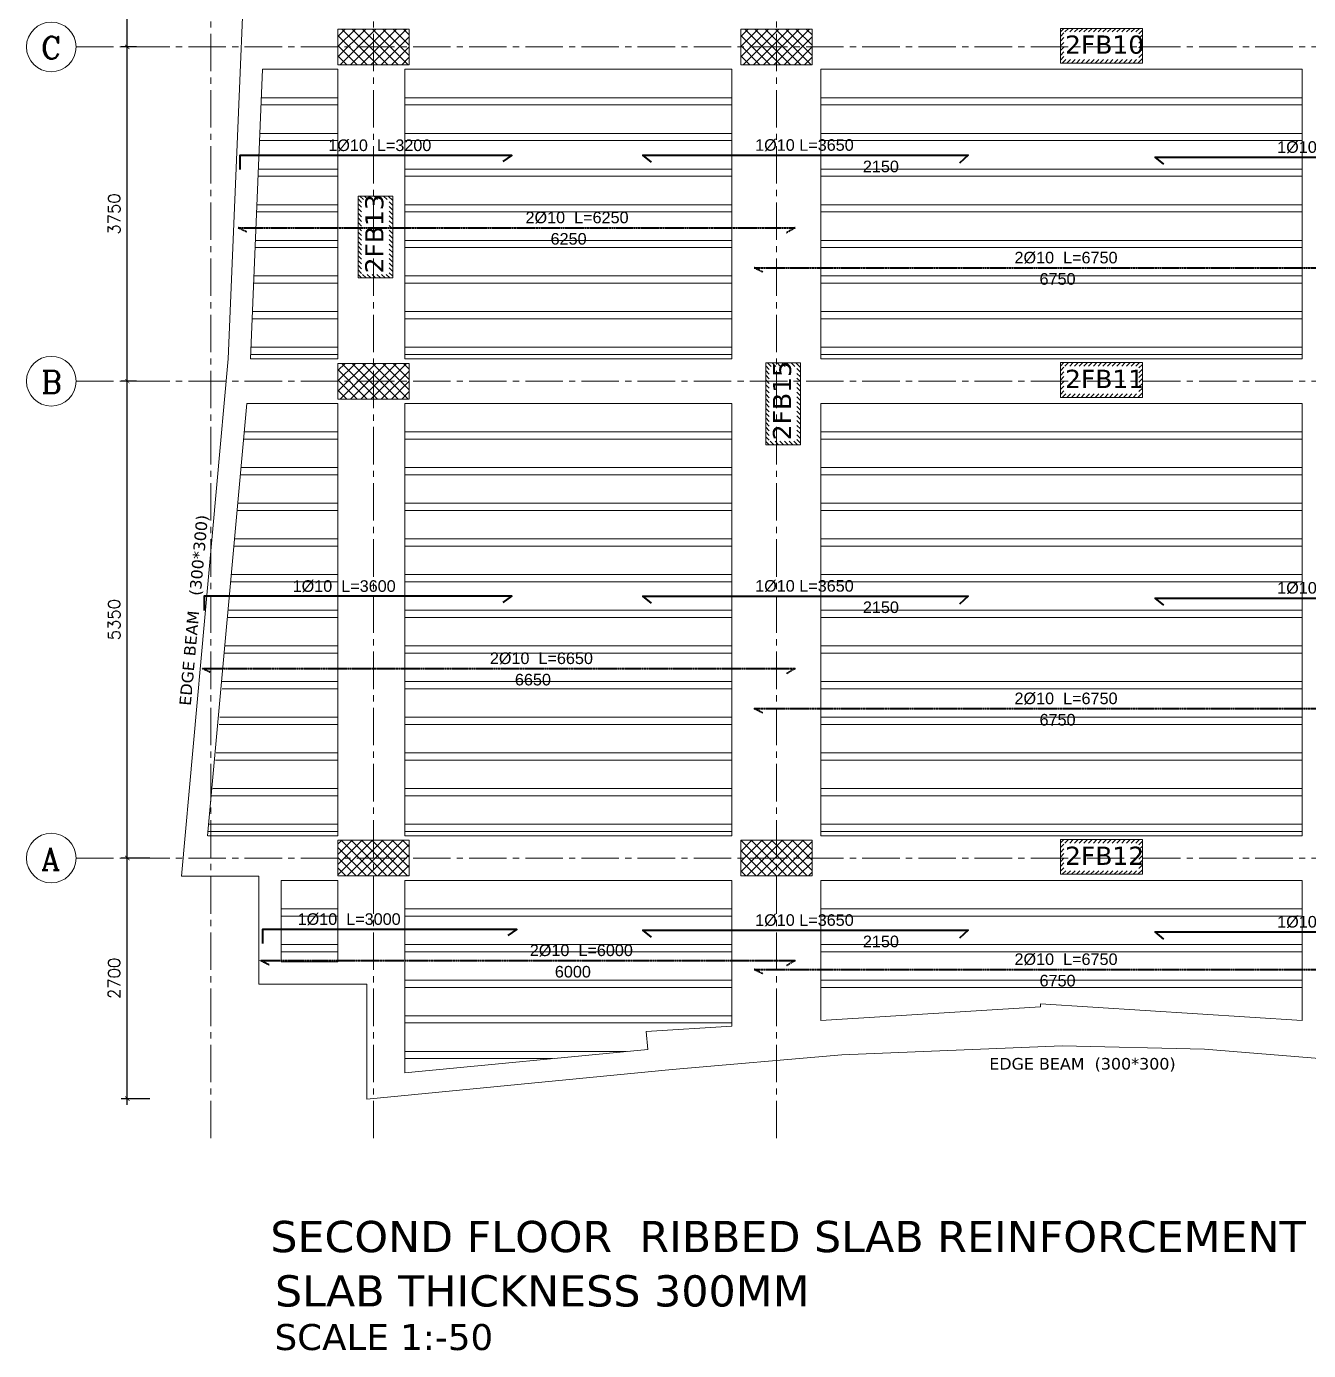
# Model space of a CAD drawing. Header units: inches. Extents: x -26151 to 62940, y -10194 to 246332.
# Drawn here: x 20302 to 21741, y 116364 to 117849 of the extents above; entities that cross this region are included whole.
import ezdxf

# ---------------------------------------------------------------- set-up
doc = ezdxf.new("R2010")
doc.units = ezdxf.units.IN
doc.header["$LTSCALE"] = 0.7
doc.header["$MEASUREMENT"] = 0
for name, pattern in [('ACAD_ISO10W100', [18, 12, -3, 0, -3]), ('CENTER2', [1.125, 0.75, -0.125, 0.125, -0.125]), ('DASHED2', [0.375, 0.25, -0.125])]:
    doc.linetypes.add(name, pattern=pattern)
doc.layers.get('0').update_dxf_attribs({"lineweight": 13})
doc.layers.get('Defpoints').update_dxf_attribs({"lineweight": 5})
for name, color, linetype, lineweight in [('axis', 254, 'ACAD_ISO10W100', 9), ('BEAM', 5, 'Continuous', 0), ('COLUMN', 4, 'Continuous', 20), ('dim', 1, 'Continuous', 25), ('hach', 9, 'Continuous', 9), ('hach 1', 254, 'Continuous', 9), ('hatch', 9, 'Continuous', 9), ('TEXT', 3, 'Continuous', 25), ('top renforcment', 7, 'Continuous', 40)]:
    doc.layers.add(name, color=color, linetype=linetype, lineweight=lineweight)
doc.styles.add('100', font='romans.shx', dxfattribs={"height": 13.5})
doc.styles.add('GENERATED_STYLE_4', font='verdanai.ttf')
doc.styles.add('romanc', font='verdana.ttf', dxfattribs={"height": 250})
doc.styles.get("Standard").update_dxf_attribs({"font": 'arial.ttf', "height": 13})
doc.dimstyles.new('abr100', dxfattribs={"dimtxt": 15, "dimasz": 5, "dimexe": 7, "dimexo": 7, "dimgap": 8, "dimtad": 1, "dimdec": 0, "dimlfac": 10, "dimzin": 4, "dimdsep": 46, "dimtxsty": '100', "dimblk": 'ARCHTICK', "dimcen": 0.09, "dimdle": 7, "dimclrd": 1, "dimclre": 8, "dimclrt": 2, "dimadec": 0, "dimazin": 1, "dimtfac": 1, "dimtdec": 0, "dimtix": 1, "dimtofl": 0, "dimtmove": 0, "dimatfit": 3, "dimldrblk": 'ARCHTICK', "dimfxl": 0, "dimtolj": 1, "dimtzin": 0, "dimlwd": -1, "dimlwe": -1, "dimarcsym": 0})
doc.dimstyles.get("Standard").update_dxf_attribs({"dimtxt": 13, "dimasz": 5, "dimexe": 0.18, "dimexo": 0.0625, "dimgap": 6, "dimtad": 1, "dimdec": 0, "dimlfac": 10, "dimzin": 0, "dimdsep": 46, "dimtxsty": 'Standard', "dimblk": 'ARCHTICK', "dimcen": 0.09, "dimse1": 1, "dimse2": 1, "dimclrd": 1, "dimclre": 7, "dimclrt": 3, "dimadec": 0, "dimazin": 0, "dimtfac": 1, "dimtdec": 0, "dimtix": 1, "dimtofl": 0, "dimtmove": 0, "dimatfit": 3, "dimldrblk": 'ARCHTICK', "dimfxl": 0, "dimtolj": 1, "dimtzin": 0, "dimarcsym": 0})

# ---------------------------------------------------------------- blocks, each defined once
blk = doc.blocks.new('_ArchTick')
at = {"color": 0, "linetype": 'ByBlock', "lineweight": 0, "const_width": 0.15}
blk.add_lwpolyline([(-0.5, -0.5), (0.5, 0.5)], dxfattribs=at)
blk = doc.blocks.new('*D421')
at = {"layer": 'Defpoints', "color": 0, "transparency": 16777216}
for p in [(20415.6, 116916.1), (20448, 116916.1), (20448, 116646.1)]:
    blk.add_point(p, dxfattribs=at)
at = {"layer": 'dim', "color": 8, "transparency": 16777216}
for p, q in [((20441, 116916.1), (20408.6, 116916.1)), ((20441, 116646.1), (20408.6, 116646.1))]:
    blk.add_line(p, q, dxfattribs=at)
at = {"layer": 'dim', "color": 1, "transparency": 16777216}
blk.add_line((20415.6, 116639.1), (20415.6, 116923.1), dxfattribs=at)
at = {"layer": 'dim', "color": 1, "transparency": 16777216, "xscale": 5, "yscale": 5, "zscale": 5}
for p, rotation in [((20415.6, 116916.1), 90), ((20415.6, 116646.1), 270)]:
    blk.add_blockref('_ArchTick', p, dxfattribs=dict(at, rotation=rotation))
at = {"layer": 'dim', "color": 2, "transparency": 16777216, "insert": (20400.9, 116781.1), "char_height": 13.5, "attachment_point": 5, "rotation": 90, "style": '100'}
blk.add_mtext('\\A1;2700', dxfattribs=at)
blk = doc.blocks.new('*D422')
at = {"layer": 'Defpoints', "color": 0, "transparency": 16777216}
for p in [(20415.6, 117451.1), (20432.9, 117451.1), (20448, 116916.1)]:
    blk.add_point(p, dxfattribs=at)
at = {"layer": 'dim', "color": 8, "transparency": 16777216}
for p, q in [((20425.9, 117451.1), (20408.6, 117451.1)), ((20441, 116916.1), (20408.6, 116916.1))]:
    blk.add_line(p, q, dxfattribs=at)
at = {"layer": 'dim', "color": 1, "transparency": 16777216}
blk.add_line((20415.6, 116909.1), (20415.6, 117458.1), dxfattribs=at)
at = {"layer": 'dim', "color": 1, "transparency": 16777216, "xscale": 5, "yscale": 5, "zscale": 5}
for p, rotation in [((20415.6, 117451.1), 90), ((20415.6, 116916.1), 270)]:
    blk.add_blockref('_ArchTick', p, dxfattribs=dict(at, rotation=rotation))
at = {"layer": 'dim', "color": 2, "transparency": 16777216, "insert": (20400.9, 117183.6), "char_height": 13.5, "attachment_point": 5, "rotation": 90, "style": '100'}
blk.add_mtext('\\A1;5350', dxfattribs=at)
blk = doc.blocks.new('*D423')
at = {"layer": 'Defpoints', "color": 0, "transparency": 16777216}
for p in [(20415.6, 117826.1), (20432.9, 117826.1), (20432.9, 117451.1)]:
    blk.add_point(p, dxfattribs=at)
at = {"layer": 'dim', "color": 1, "transparency": 16777216}
blk.add_line((20415.6, 117444.1), (20415.6, 117833.1), dxfattribs=at)
at = {"layer": 'dim', "color": 8, "transparency": 16777216}
for p, q in [((20425.9, 117826.1), (20408.6, 117826.1)), ((20425.9, 117451.1), (20408.6, 117451.1))]:
    blk.add_line(p, q, dxfattribs=at)
at = {"layer": 'dim', "color": 1, "transparency": 16777216, "xscale": 5, "yscale": 5, "zscale": 5}
for p, rotation in [((20415.6, 117826.1), 90), ((20415.6, 117451.1), 270)]:
    blk.add_blockref('_ArchTick', p, dxfattribs=dict(at, rotation=rotation))
at = {"layer": 'dim', "color": 2, "transparency": 16777216, "insert": (20400.9, 117638.6), "char_height": 13.5, "attachment_point": 5, "rotation": 90, "style": '100'}
blk.add_mtext('\\A1;3750', dxfattribs=at)
blk = doc.blocks.new('*D424')
at = {"layer": 'Defpoints', "color": 0, "transparency": 16777216}
for p in [(20415.6, 118201.1), (20452.8, 118201.1), (20432.9, 117826.1)]:
    blk.add_point(p, dxfattribs=at)
at = {"layer": 'dim', "color": 1, "transparency": 16777216}
blk.add_line((20415.6, 117819.1), (20415.6, 118208.1), dxfattribs=at)
at = {"layer": 'dim', "color": 8, "transparency": 16777216}
for p, q in [((20445.8, 118201.1), (20408.6, 118201.1)), ((20425.9, 117826.1), (20408.6, 117826.1))]:
    blk.add_line(p, q, dxfattribs=at)
at = {"layer": 'dim', "color": 1, "transparency": 16777216, "xscale": 5, "yscale": 5, "zscale": 5}
for p, rotation in [((20415.6, 118201.1), 90), ((20415.6, 117826.1), 270)]:
    blk.add_blockref('_ArchTick', p, dxfattribs=dict(at, rotation=rotation))
at = {"layer": 'dim', "color": 2, "transparency": 16777216, "insert": (20400.9, 118013.6), "char_height": 13.5, "attachment_point": 5, "rotation": 90, "style": '100'}
blk.add_mtext('\\A1;3750', dxfattribs=at)
blk = doc.blocks.new('*D500')
at = {"layer": 'Defpoints', "color": 0, "transparency": 16777216}
for p in [(20539.9, 117598.1, -19467.6), (21164.9, 117598.1, -59863), (21164.9, 117598.1)]:
    blk.add_point(p, dxfattribs=at)
at = {"layer": 'TEXT', "color": 3, "transparency": 16777216, "insert": (20910.7, 117610.7), "char_height": 13, "attachment_point": 5}
blk.add_mtext('\\A1;6250', dxfattribs=at)
blk = doc.blocks.new('*D501')
at = {"layer": 'Defpoints', "color": 0, "transparency": 16777216}
for p in [(20539.9, 117623.2), (21164.9, 117623.2, -19467.6), (21164.9, 117621.5)]:
    blk.add_point(p, dxfattribs=at)
at = {"layer": 'TEXT', "color": 3, "transparency": 16777216, "insert": (20920.2, 117634.5), "char_height": 13, "attachment_point": 5}
blk.add_mtext('\\A1;2%%C10  L=6250', dxfattribs=at)
blk = doc.blocks.new('*D502')
at = {"layer": 'Defpoints', "color": 0, "transparency": 16777216}
for p in [(21118.9, 117553.1, -19467.6), (21793.9, 117553.1, -59863), (21793.9, 117553.1)]:
    blk.add_point(p, dxfattribs=at)
at = {"layer": 'TEXT', "color": 3, "transparency": 16777216, "insert": (21459.3, 117565.7), "char_height": 13, "attachment_point": 5}
blk.add_mtext('\\A1;6750', dxfattribs=at)
blk = doc.blocks.new('*D503')
at = {"layer": 'Defpoints', "color": 0, "transparency": 16777216}
for p in [(21118.9, 117578.2), (21793.9, 117578.2, -19467.6), (21793.9, 117576.5)]:
    blk.add_point(p, dxfattribs=at)
at = {"layer": 'TEXT', "color": 3, "transparency": 16777216, "insert": (21468.8, 117589.5), "char_height": 13, "attachment_point": 5}
blk.add_mtext('\\A1;2%%C10  L=6750', dxfattribs=at)
blk = doc.blocks.new('*D506')
at = {"layer": 'Defpoints', "color": 0, "transparency": 16777216}
for p in [(21143.9, 117679.3, -26473), (21358.9, 117679.3, -40395.4), (21358.9, 117679.3)]:
    blk.add_point(p, dxfattribs=at)
at = {"layer": 'TEXT', "color": 3, "transparency": 16777216, "insert": (21261.1, 117691.9), "char_height": 13, "attachment_point": 5}
blk.add_mtext('\\A1;2150', dxfattribs=at)
blk = doc.blocks.new('*D507')
at = {"layer": 'Defpoints', "color": 0, "transparency": 16777216}
for p in [(20993.9, 117704.5), (21358.9, 117704.5), (21358.9, 117702.8)]:
    blk.add_point(p, dxfattribs=at)
at = {"layer": 'TEXT', "color": 3, "transparency": 16777216, "insert": (21175.3, 117715.8), "char_height": 13, "attachment_point": 5}
blk.add_mtext('\\A1;1%%C10 L=3650', dxfattribs=at)
blk = doc.blocks.new('*D509')
at = {"layer": 'Defpoints', "color": 0, "transparency": 16777216}
for p in [(21568.9, 117702.2), (21933.9, 117702.2), (21933.9, 117700.5)]:
    blk.add_point(p, dxfattribs=at)
at = {"layer": 'TEXT', "color": 3, "transparency": 16777216, "insert": (21761, 117713.5), "char_height": 13, "attachment_point": 5}
blk.add_mtext('\\A1;1%%C10 L=3650', dxfattribs=at)
blk = doc.blocks.new('*D510')
at = {"layer": 'Defpoints', "color": 0, "transparency": 16777216}
for p in [(20526.9, 117704.2), (20526.9, 117702.5), (20846.9, 117704.2, 13009.9)]:
    blk.add_point(p, dxfattribs=at)
at = {"layer": 'TEXT', "color": 3, "transparency": 16777216, "insert": (20698.9, 117715.5), "char_height": 13, "attachment_point": 5}
blk.add_mtext('\\A1;1%%C10  L=3200', dxfattribs=at)
blk = doc.blocks.new('*D512')
at = {"layer": 'Defpoints', "color": 0, "transparency": 16777216}
for p in [(20499.9, 117103.5, -19467.6), (21164.9, 117103.5, -59863), (21164.9, 117103.5)]:
    blk.add_point(p, dxfattribs=at)
at = {"layer": 'TEXT', "color": 3, "transparency": 16777216, "insert": (20870.7, 117116.2), "char_height": 13, "attachment_point": 5}
blk.add_mtext('\\A1;6650', dxfattribs=at)
blk = doc.blocks.new('*D513')
at = {"layer": 'Defpoints', "color": 0, "transparency": 16777216}
for p in [(20499.9, 117128.7), (21164.9, 117128.7, -19467.6), (21164.9, 117127)]:
    blk.add_point(p, dxfattribs=at)
at = {"layer": 'TEXT', "color": 3, "transparency": 16777216, "insert": (20880.2, 117140), "char_height": 13, "attachment_point": 5}
blk.add_mtext('\\A1;2%%C10  L=6650', dxfattribs=at)
blk = doc.blocks.new('*D514')
at = {"layer": 'Defpoints', "color": 0, "transparency": 16777216}
for p in [(21118.9, 117058.5, -19467.6), (21793.9, 117058.5, -59863), (21793.9, 117058.5)]:
    blk.add_point(p, dxfattribs=at)
at = {"layer": 'TEXT', "color": 3, "transparency": 16777216, "insert": (21459.3, 117071.2), "char_height": 13, "attachment_point": 5}
blk.add_mtext('\\A1;6750', dxfattribs=at)
blk = doc.blocks.new('*D515')
at = {"layer": 'Defpoints', "color": 0, "transparency": 16777216}
for p in [(21118.9, 117083.7), (21793.9, 117083.7, -19467.6), (21793.9, 117082)]:
    blk.add_point(p, dxfattribs=at)
at = {"layer": 'TEXT', "color": 3, "transparency": 16777216, "insert": (21468.8, 117095), "char_height": 13, "attachment_point": 5}
blk.add_mtext('\\A1;2%%C10  L=6750', dxfattribs=at)
blk = doc.blocks.new('*D518')
at = {"layer": 'Defpoints', "color": 0, "transparency": 16777216}
for p in [(21143.9, 117184.8, -26473), (21358.9, 117184.8, -40395.4), (21358.9, 117184.8)]:
    blk.add_point(p, dxfattribs=at)
at = {"layer": 'TEXT', "color": 3, "transparency": 16777216, "insert": (21261.1, 117197.4), "char_height": 13, "attachment_point": 5}
blk.add_mtext('\\A1;2150', dxfattribs=at)
blk = doc.blocks.new('*D519')
at = {"layer": 'Defpoints', "color": 0, "transparency": 16777216}
for p in [(20993.9, 117209.9), (21358.9, 117209.9), (21358.9, 117208.2)]:
    blk.add_point(p, dxfattribs=at)
at = {"layer": 'TEXT', "color": 3, "transparency": 16777216, "insert": (21175.3, 117221.2), "char_height": 13, "attachment_point": 5}
blk.add_mtext('\\A1;1%%C10 L=3650', dxfattribs=at)
blk = doc.blocks.new('*D521')
at = {"layer": 'Defpoints', "color": 0, "transparency": 16777216}
for p in [(21568.9, 117207.7), (21933.9, 117207.7), (21933.9, 117206)]:
    blk.add_point(p, dxfattribs=at)
at = {"layer": 'TEXT', "color": 3, "transparency": 16777216, "insert": (21761, 117219), "char_height": 13, "attachment_point": 5}
blk.add_mtext('\\A1;1%%C10 L=3650', dxfattribs=at)
blk = doc.blocks.new('*D522')
at = {"layer": 'Defpoints', "color": 0, "transparency": 16777216}
for p in [(20486.9, 117209.7), (20846.9, 117209.7, 13009.9), (20486.9, 117208)]:
    blk.add_point(p, dxfattribs=at)
at = {"layer": 'TEXT', "color": 3, "transparency": 16777216, "insert": (20658.9, 117221), "char_height": 13, "attachment_point": 5}
blk.add_mtext('\\A1;1%%C10  L=3600', dxfattribs=at)
blk = doc.blocks.new('*D524')
at = {"layer": 'Defpoints', "color": 0, "transparency": 16777216}
for p in [(21118.9, 116765.9, -19467.6), (21793.9, 116765.9, -59863), (21793.9, 116765.9)]:
    blk.add_point(p, dxfattribs=at)
at = {"layer": 'TEXT', "color": 3, "transparency": 16777216, "insert": (21459.3, 116778.5), "char_height": 13, "attachment_point": 5}
blk.add_mtext('\\A1;6750', dxfattribs=at)
blk = doc.blocks.new('*D525')
at = {"layer": 'Defpoints', "color": 0, "transparency": 16777216}
for p in [(21118.9, 116791.1), (21793.9, 116791.1, -19467.6), (21793.9, 116789.4)]:
    blk.add_point(p, dxfattribs=at)
at = {"layer": 'TEXT', "color": 3, "transparency": 16777216, "insert": (21468.8, 116802.4), "char_height": 13, "attachment_point": 5}
blk.add_mtext('\\A1;2%%C10  L=6750', dxfattribs=at)
blk = doc.blocks.new('*D431')
at = {"layer": 'Defpoints', "color": 0, "transparency": 16777216}
for p in [(21143.9, 116809.9, -26473), (21358.9, 116809.9, -40395.4), (21358.9, 116809.9)]:
    blk.add_point(p, dxfattribs=at)
at = {"layer": 'TEXT', "color": 3, "transparency": 16777216, "insert": (21261.1, 116822.5), "char_height": 13, "attachment_point": 5}
blk.add_mtext('\\A1;2150', dxfattribs=at)
blk = doc.blocks.new('*D432')
at = {"layer": 'Defpoints', "color": 0, "transparency": 16777216}
for p in [(20993.9, 116835), (21358.9, 116835), (21358.9, 116833.3)]:
    blk.add_point(p, dxfattribs=at)
at = {"layer": 'TEXT', "color": 3, "transparency": 16777216, "insert": (21175.3, 116846.3), "char_height": 13, "attachment_point": 5}
blk.add_mtext('\\A1;1%%C10 L=3650', dxfattribs=at)
blk = doc.blocks.new('*D434')
at = {"layer": 'Defpoints', "color": 0, "transparency": 16777216}
for p in [(21568.9, 116833.1), (21933.9, 116833.1), (21933.9, 116831.4)]:
    blk.add_point(p, dxfattribs=at)
at = {"layer": 'TEXT', "color": 3, "transparency": 16777216, "insert": (21761, 116844.4), "char_height": 13, "attachment_point": 5}
blk.add_mtext('\\A1;1%%C10 L=3650', dxfattribs=at)
blk = doc.blocks.new('*D438')
at = {"layer": 'Defpoints', "color": 0, "transparency": 16777216}
for p in [(20552.5, 116836.1), (20552.5, 116834.4), (20852.5, 116836.1, 13009.9)]:
    blk.add_point(p, dxfattribs=at)
at = {"layer": 'TEXT', "color": 3, "transparency": 16777216, "insert": (20664.5, 116847.4), "char_height": 13, "attachment_point": 5}
blk.add_mtext('\\A1;1%%C10  L=3000', dxfattribs=at)
blk = doc.blocks.new('*D439')
at = {"layer": 'Defpoints', "color": 0, "transparency": 16777216}
for p in [(20564.9, 116775.9, -19467.6), (21164.9, 116775.9, -59863), (21164.9, 116775.9)]:
    blk.add_point(p, dxfattribs=at)
at = {"layer": 'TEXT', "color": 3, "transparency": 16777216, "insert": (20915.5, 116788.5), "char_height": 13, "attachment_point": 5}
blk.add_mtext('\\A1;6000', dxfattribs=at)
blk = doc.blocks.new('*D440')
at = {"layer": 'Defpoints', "color": 0, "transparency": 16777216}
for p in [(20564.9, 116801.1), (21164.9, 116801.1, -19467.6), (21164.9, 116799.4)]:
    blk.add_point(p, dxfattribs=at)
at = {"layer": 'TEXT', "color": 3, "transparency": 16777216, "insert": (20925, 116812.4), "char_height": 13, "attachment_point": 5}
blk.add_mtext('\\A1;2%%C10  L=6000', dxfattribs=at)

msp = doc.modelspace()

# ---------------------------------------------------------------- hatches: boundary and pattern name
at = {"layer": 'hach 1', "linetype": 'ByBlock'}
h = msp.add_hatch(dxfattribs=at)
h.set_pattern_fill('ANSI31', color=256, scale=30, style=0)
h.set_pattern_definition([(45, (33919.9125, -1831.26), (-2.65165043, 2.65165043), [])])
h.paths.add_polyline_path([(21554.46, 117846.91), (21462.52, 117846.91), (21462.52, 117807.91), (21554.46, 117807.91)])
h.paths.add_polyline_path([(21550.46, 117842.91), (21550.46, 117811.91), (21466.52, 117811.91), (21466.52, 117842.91)], flags=16)
h = msp.add_hatch(dxfattribs=at)
h.set_pattern_fill('ANSI31', color=256, scale=30, angle=90, style=0)
h.set_pattern_definition([(135, (140352.6157, 130024.238), (-2.65165043, -2.65165043), [])])
h.paths.add_polyline_path([(20674.45, 117658.79), (20674.45, 117566.84), (20713.45, 117566.84), (20713.45, 117658.79)])
h.paths.add_polyline_path([(20678.45, 117654.79), (20709.45, 117654.79), (20709.45, 117570.84), (20678.45, 117570.84)], flags=16)
h = msp.add_hatch(dxfattribs=at)
h.set_pattern_fill('ANSI31', color=256, scale=30, angle=90, style=0)
h.set_pattern_definition([(135, (140810.06, 129837.0605), (-2.65165043, -2.65165043), [])])
h.paths.add_polyline_path([(21131.89, 117471.61), (21131.89, 117379.66), (21170.89, 117379.66), (21170.89, 117471.61)])
h.paths.add_polyline_path([(21135.89, 117467.61), (21166.89, 117467.61), (21166.89, 117383.66), (21135.89, 117383.66)], flags=16)
h = msp.add_hatch(dxfattribs=at)
h.set_pattern_fill('ANSI31', color=256, scale=30, style=0)
h.set_pattern_definition([(45, (33919.9125, -2206.26), (-2.65165043, 2.65165043), [])])
h.paths.add_polyline_path([(21554.46, 117471.91), (21462.52, 117471.91), (21462.52, 117432.91), (21554.46, 117432.91)])
h.paths.add_polyline_path([(21550.46, 117467.91), (21550.46, 117436.91), (21466.52, 117436.91), (21466.52, 117467.91)], flags=16)
h = msp.add_hatch(dxfattribs=at)
h.set_pattern_fill('ANSI31', color=256, scale=30, style=0)
h.set_pattern_definition([(45, (33919.9125, -2741.26), (-2.65165043, 2.65165043), [])])
h.paths.add_polyline_path([(21554.46, 116936.91), (21462.52, 116936.91), (21462.52, 116897.91), (21554.46, 116897.91)])
h.paths.add_polyline_path([(21550.46, 116932.91), (21550.46, 116901.91), (21466.52, 116901.91), (21466.52, 116932.91)], flags=16)
at = {"layer": 'hatch', "ltscale": 0.5}
h = msp.add_hatch(dxfattribs=at)
h.set_pattern_fill('NET', color=256, scale=65, angle=45, style=0)
h.set_pattern_definition([(45, (-441868.3075, -142587.6286), (-5.7452426, 5.7452426), []), (135, (-441868.3075, -142587.6286), (-5.7452426, -5.7452426), [])])
h.paths.add_polyline_path([(20651.88, 117846.08), (20731.88, 117846.08), (20731.88, 117806.08), (20651.88, 117806.08)])
h = msp.add_hatch(dxfattribs=at)
h.set_pattern_fill('NET', color=256, scale=65, angle=45, style=0)
h.set_pattern_definition([(45, (-441416.3075, -142587.6286), (-5.7452426, 5.7452426), []), (135, (-441416.3075, -142587.6286), (-5.7452426, -5.7452426), [])])
h.paths.add_polyline_path([(21103.88, 117846.08), (21183.88, 117846.08), (21183.88, 117806.08), (21103.88, 117806.08)])
h = msp.add_hatch(dxfattribs=at)
h.set_pattern_fill('NET', color=256, scale=65, angle=45, style=0)
h.set_pattern_definition([(45, (-441868.3075, -142962.6286), (-5.7452426, 5.7452426), []), (135, (-441868.3075, -142962.6286), (-5.7452426, -5.7452426), [])])
h.paths.add_polyline_path([(20651.88, 117471.08), (20731.88, 117471.08), (20731.88, 117431.08), (20651.88, 117431.08)])
h = msp.add_hatch(dxfattribs=at)
h.set_pattern_fill('NET', color=256, scale=65, angle=45, style=0)
h.set_pattern_definition([(45, (-441428.3075, -142697.6286), (-5.7452426, 5.7452426), []), (135, (-441428.3075, -142697.6286), (-5.7452426, -5.7452426), [])])
h.paths.add_polyline_path([(20651.88, 116936.08), (20731.88, 116936.08), (20731.88, 116896.08), (20651.88, 116896.08)])
h = msp.add_hatch(dxfattribs=at)
h.set_pattern_fill('NET', color=256, scale=65, angle=45, style=0)
h.set_pattern_definition([(45, (-441416.3075, -142697.6286), (-5.7452426, 5.7452426), []), (135, (-441416.3075, -142697.6286), (-5.7452426, -5.7452426), [])])
h.paths.add_polyline_path([(21103.88, 116936.08), (21183.88, 116936.08), (21183.88, 116896.08), (21103.88, 116896.08)])

# ---------------------------------------------------------------- linework, layer by layer
at = {"lineweight": 20}
for centre in [(20330.33, 117826.08), (20330.33, 117451.08), (20330.33, 116916.08)]:
    msp.add_ellipse(centre, major_axis=(-0.02, 27.86), ratio=1, start_param=4.7118466, end_param=10.9950319, dxfattribs=at)
at = {"layer": 'axis', "linetype": 'CENTER2', "ltscale": 80}
for p, q in [((20509.38, 116601.69), (20509.38, 119991.98)), ((20691.88, 116601.69), (20691.88, 119991.98)), ((21143.88, 116601.69), (21143.88, 119991.98)), ((20358.19, 117826.08), (22518.23, 117826.08)), ((20358.19, 117451.08), (22518.23, 117451.08)), ((20358.19, 116916.08), (22518.23, 116916.08))]:
    msp.add_line(p, q, dxfattribs=at)
at = {"layer": 'BEAM', "linetype": 'Continuous'}
for p, q in [((20567.45, 117801.08), (20651.88, 117801.08)), ((20651.88, 117801.08), (20651.88, 117476.08)), ((20726.88, 117801.08), (21093.88, 117801.08)), ((20726.88, 117801.08), (20726.88, 117476.08)), ((21093.88, 117476.08), (21093.88, 117801.08)), ((21193.88, 117801.08), (21733.88, 117801.08)), ((21193.88, 117476.08), (21193.88, 117801.08)), ((21733.88, 117801.08), (21733.88, 117476.08)), ((20553.95, 117476.08), (20651.88, 117476.08)), ((20726.88, 117476.08), (21093.88, 117476.08)), ((21193.88, 117476.08), (21733.88, 117476.08)), ((20549.51, 117426.08), (20651.88, 117426.08)), ((20651.88, 117426.08), (20651.88, 116941.08)), ((20726.88, 117426.08), (21093.88, 117426.08)), ((20726.88, 117426.08), (20726.88, 116941.08)), ((21093.88, 116941.08), (21093.88, 117426.08)), ((21193.88, 117426.08), (21733.88, 117426.08)), ((21193.88, 116941.08), (21193.88, 117426.08)), ((21733.88, 117426.08), (21733.88, 116941.08)), ((20506.1, 116941.08), (20651.88, 116941.08)), ((20726.88, 116941.08), (21093.88, 116941.08)), ((21193.88, 116941.08), (21733.88, 116941.08)), ((20588.31, 116891.08), (20651.88, 116891.08)), ((20651.88, 116799.7), (20651.88, 116891.08)), ((20726.88, 116891.08), (21093.88, 116891.08)), ((20726.88, 116675), (20726.88, 116891.08)), ((21093.88, 116727.46), (21093.88, 116891.08)), ((21193.88, 116891.08), (21733.88, 116891.08)), ((21193.88, 116733.8), (21193.88, 116891.08)), ((21733.88, 116891.08), (21733.88, 116733.99))]:
    msp.add_line(p, q, dxfattribs=at)
for points in [[(22377.84, 118040.37), (22393.24, 117666.09), (22410.28, 117330.93), (22453.56, 116895.76), (22366.71, 116895.76), (22366.71, 116774.7), (22245.65, 116774.7), (22245.65, 116645.76), (21905.01, 116678.77), (21624.28, 116701.66), (21464.54, 116705.29), (21217.44, 116695.27), (21026.86, 116678.98), (20684.38, 116645.76), (20684.38, 116774.7), (20563.31, 116774.7), (20563.31, 116895.76), (20476.47, 116895.85), (20528.92, 117476.08), (20558.21, 118181.08)], [(20553.95, 117476.08), (20567.45, 117801.08)], [(20505.66, 116941.08), (20549.51, 117426.08)], [(20651.88, 116799.7), (20588.31, 116799.7), (20588.31, 116891.08)], [(21733.88, 116733.99), (21440.01, 116752.54), (21440.01, 116749.38), (21193.88, 116733.8)], [(21093.88, 116727.46), (20997.63, 116721.37), (20999.57, 116701.45), (20726.88, 116675)]]:
    msp.add_lwpolyline(points, dxfattribs=at)
at = {"layer": 'COLUMN'}
for points in [[(20651.88, 117846.08), (20731.88, 117846.08), (20731.88, 117806.08), (20651.88, 117806.08)], [(21103.88, 117846.08), (21183.88, 117846.08), (21183.88, 117806.08), (21103.88, 117806.08)], [(20651.88, 117471.08), (20731.88, 117471.08), (20731.88, 117431.08), (20651.88, 117431.08)], [(20651.88, 116936.08), (20731.88, 116936.08), (20731.88, 116896.08), (20651.88, 116896.08)], [(20651.88, 116936.08), (20731.88, 116936.08), (20731.88, 116896.08), (20651.88, 116896.08)], [(21103.88, 116936.08), (21183.88, 116936.08), (21183.88, 116896.08), (21103.88, 116896.08)]]:
    msp.add_lwpolyline(points, close=True, dxfattribs=at)
at = {"layer": 'hach', "linetype": 'ByBlock'}
for p, q in [((20651.88, 117761.08), (20565.78, 117761.08)), ((20651.88, 117769.08), (20566.12, 117769.08)), ((21093.88, 117769.08), (20726.88, 117769.08)), ((21093.88, 117761.08), (20726.88, 117761.08)), ((21733.88, 117769.08), (21193.88, 117769.08)), ((21733.88, 117761.08), (21193.88, 117761.08)), ((20651.88, 117729.08), (20564.46, 117729.08)), ((21093.88, 117729.08), (20726.88, 117729.08)), ((21733.88, 117729.08), (21193.88, 117729.08)), ((20651.88, 117721.08), (20564.12, 117721.08)), ((21093.88, 117721.08), (20726.88, 117721.08)), ((21733.88, 117721.08), (21193.88, 117721.08)), ((20651.88, 117689.08), (20562.79, 117689.08)), ((21093.88, 117689.08), (20726.88, 117689.08)), ((21733.88, 117689.08), (21193.88, 117689.08)), ((20651.88, 117681.08), (20562.46, 117681.08)), ((21093.88, 117681.08), (20726.88, 117681.08)), ((21733.88, 117681.08), (21193.88, 117681.08)), ((20651.88, 117641.08), (20560.8, 117641.08)), ((20651.88, 117649.08), (20561.13, 117649.08)), ((21093.88, 117649.08), (20726.88, 117649.08)), ((21093.88, 117641.08), (20726.88, 117641.08)), ((21733.88, 117649.08), (21193.88, 117649.08)), ((21733.88, 117641.08), (21193.88, 117641.08)), ((20651.88, 117601.08), (20559.14, 117601.08)), ((20651.88, 117609.08), (20559.47, 117609.08)), ((21093.88, 117609.08), (20726.88, 117609.08)), ((21093.88, 117601.08), (20726.88, 117601.08)), ((21733.88, 117609.08), (21193.88, 117609.08)), ((21733.88, 117601.08), (21193.88, 117601.08)), ((20651.88, 117569.08), (20557.81, 117569.08)), ((21093.88, 117569.08), (20726.88, 117569.08)), ((21733.88, 117569.08), (21193.88, 117569.08)), ((20651.88, 117561.08), (20557.48, 117561.08)), ((21093.88, 117561.08), (20726.88, 117561.08)), ((21733.88, 117561.08), (21193.88, 117561.08)), ((20651.88, 117521.08), (20555.82, 117521.08)), ((20651.88, 117529.08), (20556.15, 117529.08)), ((21093.88, 117529.08), (20726.88, 117529.08)), ((21093.88, 117521.08), (20726.88, 117521.08)), ((21733.88, 117529.08), (21193.88, 117529.08)), ((21733.88, 117521.08), (21193.88, 117521.08)), ((20651.88, 117481.08), (20554.15, 117481.08)), ((20651.88, 117489.08), (20554.49, 117489.08)), ((21093.88, 117489.08), (20726.88, 117489.08)), ((21093.88, 117481.08), (20726.88, 117481.08)), ((21733.88, 117489.08), (21193.88, 117489.08)), ((21733.88, 117481.08), (21193.88, 117481.08)), ((20651.88, 117394.08), (20546.61, 117394.08)), ((21093.88, 117394.08), (20726.88, 117394.08)), ((21733.88, 117394.08), (21193.88, 117394.08)), ((20651.88, 117386.08), (20545.89, 117386.08)), ((21093.88, 117386.08), (20726.88, 117386.08)), ((21733.88, 117386.08), (21193.88, 117386.08)), ((20651.88, 117346.08), (20542.27, 117346.08)), ((20651.88, 117354.08), (20543, 117354.08)), ((21093.88, 117354.08), (20726.88, 117354.08)), ((21093.88, 117346.08), (20726.88, 117346.08)), ((21733.88, 117354.08), (21193.88, 117354.08)), ((21733.88, 117346.08), (21193.88, 117346.08)), ((20651.88, 117314.08), (20539.38, 117314.08)), ((21093.88, 117314.08), (20726.88, 117314.08)), ((21733.88, 117314.08), (21193.88, 117314.08)), ((20651.88, 117306.08), (20538.66, 117306.08)), ((21093.88, 117306.08), (20726.88, 117306.08)), ((21733.88, 117306.08), (21193.88, 117306.08)), ((20651.88, 117274.08), (20535.77, 117274.08)), ((21093.88, 117274.08), (20726.88, 117274.08)), ((21733.88, 117274.08), (21193.88, 117274.08)), ((20651.88, 117266.08), (20535.04, 117266.08)), ((21093.88, 117266.08), (20726.88, 117266.08)), ((21733.88, 117266.08), (21193.88, 117266.08)), ((20651.88, 117226.08), (20531.43, 117226.08)), ((20651.88, 117234.08), (20532.15, 117234.08)), ((21093.88, 117234.08), (20726.88, 117234.08)), ((21093.88, 117226.08), (20726.88, 117226.08)), ((21733.88, 117234.08), (21193.88, 117234.08)), ((21733.88, 117226.08), (21193.88, 117226.08)), ((20651.88, 117194.08), (20528.53, 117194.08)), ((21093.88, 117194.08), (20726.88, 117194.08)), ((21733.88, 117194.08), (21193.88, 117194.08)), ((20651.88, 117186.08), (20527.81, 117186.08)), ((21093.88, 117186.08), (20726.88, 117186.08)), ((21733.88, 117186.08), (21193.88, 117186.08)), ((20651.88, 117154.08), (20524.92, 117154.08)), ((21093.88, 117154.08), (20726.88, 117154.08)), ((21733.88, 117154.08), (21193.88, 117154.08)), ((20651.88, 117146.08), (20524.2, 117146.08)), ((21093.88, 117146.08), (20726.88, 117146.08)), ((21733.88, 117146.08), (21193.88, 117146.08)), ((20651.88, 117114.08), (20521.88, 117114.08)), ((20651.88, 117106.08), (20521.88, 117106.08)), ((21093.88, 117114.08), (20726.88, 117114.08)), ((21093.88, 117106.08), (20726.88, 117106.08)), ((21733.88, 117114.08), (21193.88, 117114.08)), ((21733.88, 117106.08), (21193.88, 117106.08)), ((20651.88, 117066.08), (20518.53, 117066.08)), ((20651.88, 117074.08), (20519.32, 117074.08)), ((21093.88, 117074.08), (20726.88, 117074.08)), ((21093.88, 117066.08), (20726.88, 117066.08)), ((21733.88, 117074.08), (21193.88, 117074.08)), ((21733.88, 117066.08), (21193.88, 117066.08)), ((20651.88, 117034.08), (20515.34, 117034.08)), ((21093.88, 117034.08), (20726.88, 117034.08)), ((21733.88, 117034.08), (21193.88, 117034.08)), ((20651.88, 117026.08), (20514.55, 117026.08)), ((21093.88, 117026.08), (20726.88, 117026.08)), ((21733.88, 117026.08), (21193.88, 117026.08)), ((20651.88, 116986.08), (20510.57, 116986.08)), ((20651.88, 116994.08), (20511.37, 116994.08)), ((21093.88, 116994.08), (20726.88, 116994.08)), ((21093.88, 116986.08), (20726.88, 116986.08)), ((21733.88, 116994.08), (21193.88, 116994.08)), ((21733.88, 116986.08), (21193.88, 116986.08)), ((20651.88, 116946.08), (20506.59, 116946.08)), ((20651.88, 116954.08), (20507.39, 116954.08)), ((21093.88, 116954.08), (20726.88, 116954.08)), ((21093.88, 116946.08), (20726.88, 116946.08)), ((21733.88, 116954.08), (21193.88, 116954.08)), ((21733.88, 116946.08), (21193.88, 116946.08)), ((20651.88, 116859.08), (20588.31, 116859.08)), ((21093.88, 116859.08), (20726.88, 116859.08)), ((21733.88, 116859.08), (21193.88, 116859.08)), ((20651.88, 116851.08), (20588.31, 116851.08)), ((21093.88, 116851.08), (20726.88, 116851.08)), ((21733.88, 116851.08), (21193.88, 116851.08)), ((20651.88, 116819.08), (20588.31, 116819.08)), ((20651.88, 116811.08), (20588.31, 116811.08)), ((21093.88, 116819.08), (20726.88, 116819.08)), ((21093.88, 116811.08), (20726.88, 116811.08)), ((21733.88, 116819.08), (21193.88, 116819.08)), ((21733.88, 116811.08), (21193.88, 116811.08)), ((21093.88, 116779.08), (20726.88, 116779.08)), ((21733.88, 116779.08), (21193.88, 116779.08)), ((21093.88, 116771.08), (20726.88, 116771.08)), ((21733.88, 116771.08), (21193.88, 116771.08)), ((21093.88, 116739.08), (20726.88, 116739.08)), ((21093.88, 116731.08), (20726.88, 116731.08)), ((20975.2, 116699.08), (20726.88, 116699.08)), ((20892.71, 116691.08), (20726.88, 116691.08))]:
    msp.add_line(p, q, dxfattribs=at)
at = {"layer": 'hach 1', "linetype": 'ByBlock'}
for points in [[(21462.52, 117846.91), (21554.46, 117846.91), (21554.46, 117807.91), (21462.52, 117807.91)], [(20674.45, 117566.84), (20674.45, 117658.79), (20713.45, 117658.79), (20713.45, 117566.84)], [(21131.89, 117379.66), (21131.89, 117471.61), (21170.89, 117471.61), (21170.89, 117379.66)], [(21462.52, 117471.91), (21554.46, 117471.91), (21554.46, 117432.91), (21462.52, 117432.91)], [(21462.52, 116936.91), (21554.46, 116936.91), (21554.46, 116897.91), (21462.52, 116897.91)]]:
    msp.add_lwpolyline(points, close=True, dxfattribs=at)
at = {"layer": 'top renforcment', "color": 3, "elevation": -13009.85}
for points in [[(20837.15, 117697.46), (20846.89, 117704.26), (20541.85, 117704.26), (20541.85, 117688.47)], [(21003.63, 117696.62), (20993.89, 117704.48), (21358.89, 117704.48), (21349.15, 117695.6)], [(21578.63, 117694.4), (21568.89, 117702.27), (21933.89, 117702.27), (21924.15, 117693.39)], [(20837.15, 117202.93), (20846.89, 117209.73), (20501.85, 117209.73), (20501.85, 117193.94)], [(21003.63, 117202.08), (20993.89, 117209.95), (21358.89, 117209.95), (21349.15, 117201.07)], [(21578.63, 117199.87), (21568.89, 117207.74), (21933.89, 117207.74), (21924.15, 117198.85)], [(20842.75, 116829.29), (20852.5, 116836.09), (20567.46, 116836.09), (20567.46, 116820.3)], [(21003.63, 116827.2), (20993.89, 116835.06), (21358.89, 116835.06), (21349.15, 116826.18)], [(21578.63, 116825.29), (21568.89, 116833.16), (21933.89, 116833.16), (21924.15, 116824.28)]]:
    msp.add_lwpolyline(points, dxfattribs=at)
at = {"layer": 'top renforcment', "color": 4, "linetype": 'DASHED2', "ltscale": 2, "elevation": -5909.18}
for points in [[(20549.6, 117618.45), (20539.86, 117623.25), (21164.89, 117623.26), (21155.14, 117617.44)], [(21128.59, 117573.45), (21118.85, 117578.25), (21793.88, 117578.25), (21784.14, 117572.43)], [(20509.6, 117123.91), (20499.86, 117128.72), (21164.89, 117128.72), (21155.14, 117122.9)], [(21128.59, 117078.91), (21118.85, 117083.71), (21793.88, 117083.72), (21784.14, 117077.9)], [(20574.6, 116796.3), (20564.86, 116801.11), (21164.89, 116801.11), (21155.14, 116795.29)], [(21128.59, 116786.29), (21118.85, 116791.1), (21793.88, 116791.1), (21784.14, 116785.28)]]:
    msp.add_lwpolyline(points, dxfattribs=at)

# ---------------------------------------------------------------- texts
at = {"layer": 'TEXT', "color": 2, "style": 'romanc'}
for s, height, p in [('2FB10', 20.4, (21467.72, 117818.48)), ('2FB11', 20.4, (21467.72, 117443.48)), ('2FB12', 20.4, (21467.72, 116908.48)), ('EDGE BEAM  (300*300)', 13, (21382.69, 116678.84))]:
    msp.add_text(s, height=height, dxfattribs=at).set_placement(p)
for s, height, rotation, p in [('2FB13', 20.4, 90, (20702.88, 117572.04)), ('2FB15', 20.4, 90, (21160.33, 117384.86)), ('EDGE BEAM   (300*300)', 13, 84.83464, (20486.76, 117086.61))]:
    msp.add_text(s, height=height, rotation=rotation, dxfattribs=at).set_placement(p)
at = {"layer": 'TEXT', "style": 'romanc'}
for s, p in [('SECOND FLOOR  RIBBED SLAB REINFORCEMENT  ', (20576.04, 116474.03)), (' SLAB THICKNESS 300MM', (20566.02, 116413.07))]:
    msp.add_text(s, height=35, dxfattribs=at).set_placement(p)
at = {"layer": 'TEXT', "color": 7, "style": 'romanc'}
msp.add_text('SCALE 1:-50', height=29.1666, dxfattribs=at).set_placement((20580.8, 116364.21))
at = {"layer": 'TEXT', "char_height": 25, "attachment_point": 1, "style": 'GENERATED_STYLE_4'}
for s, insert in [('{\\Fromanc|c0;C}', (20318.87, 117837.59)), ('{\\Fromanc|c0;B}', (20318.87, 117462.59)), ('{\\Fromanc|c0;A}', (20318.87, 116927.59))]:
    msp.add_mtext(s, dxfattribs=dict(at, insert=insert))

# ---------------------------------------------------------------- dimensions: what is measured, and where the dimension line sits
at = {"layer": 'dim'}
for base, p1, p2, picture, middle in [((20415.6, 118201.08), (20432.9, 117826.08), (20452.81, 118201.08), '*D424', (20400.85, 118013.58)), ((20415.6, 117826.08), (20432.9, 117451.08), (20432.9, 117826.08), '*D423', (20400.85, 117638.58)), ((20415.6, 117451.08), (20447.96, 116916.08), (20432.9, 117451.08), '*D422', (20400.85, 117183.58)), ((20415.6, 116916.08), (20447.96, 116646.09), (20447.96, 116916.08), '*D421', (20400.85, 116781.09))]:
    dim = msp.add_linear_dim(base=base, p1=p1, p2=p2, angle=90, dimstyle='abr100', dxfattribs=at)
    dim.commit()
    dim.dimension.update_dxf_attribs({"geometry": picture, "text_midpoint": middle})
at = {"layer": 'TEXT'}
for base, p1, p2, picture, middle in [((20526.85, 117702.53), (20846.89, 117704.23, 13009.85), (20526.85, 117704.23), '*D510', (20698.88, 117702.53)), ((20486.85, 117208), (20846.89, 117209.7, 13009.85), (20486.85, 117209.7), '*D522', (20658.88, 117208)), ((20552.46, 116834.36), (20852.5, 116836.06, 13009.85), (20552.46, 116836.06), '*D438', (20664.49, 116834.36))]:
    dim = msp.add_linear_dim(base=base, p1=p1, p2=p2, angle=180, text='1%%C10  L=<>', dimstyle='Standard', override={"dimsd1": 1, "dimsd2": 1, "dimfxl": 0.1, "dimfxlon": 1}, dxfattribs=at)
    dim.commit()
    dim.dimension.update_dxf_attribs({"geometry": picture, "text_midpoint": middle, "dimtype": 160})
for base, p1, p2, text, picture, middle in [((21358.89, 117702.76), (20993.89, 117704.45), (21358.89, 117704.45), '1%%C10 L=<>', '*D507', (21175.27, 117702.76)), ((21933.89, 117700.54), (21568.89, 117702.24), (21933.89, 117702.24), '1%%C10 L=<>', '*D509', (21761.01, 117700.54)), ((21164.88, 117621.53, 7100.68), (20539.86, 117623.22, 7100.68), (21164.88, 117623.22, -12366.96), '2%%C10  L=<>', '*D501', (20920.15, 117621.53, 7100.68)), ((21793.88, 117576.52, 7100.68), (21118.85, 117578.22, 7100.68), (21793.88, 117578.22, -12366.96), '2%%C10  L=<>', '*D503', (21468.84, 117576.52, 7100.68)), ((21358.89, 117208.22), (20993.89, 117209.92), (21358.89, 117209.92), '1%%C10 L=<>', '*D519', (21175.27, 117208.22)), ((21933.89, 117206.01), (21568.89, 117207.71), (21933.89, 117207.71), '1%%C10 L=<>', '*D521', (21761.01, 117206.01)), ((21164.88, 117126.99, 7100.68), (20499.86, 117128.69, 7100.68), (21164.88, 117128.69, -12366.96), '2%%C10  L=<>', '*D513', (20880.15, 117126.99, 7100.68)), ((21793.88, 117081.99, 7100.68), (21118.85, 117083.69, 7100.68), (21793.88, 117083.69, -12366.96), '2%%C10  L=<>', '*D515', (21468.84, 117081.99, 7100.68)), ((21358.89, 116833.34), (20993.89, 116835.03), (21358.89, 116835.03), '1%%C10 L=<>', '*D432', (21175.27, 116833.34)), ((21933.89, 116831.43), (21568.89, 116833.13), (21933.89, 116833.13), '1%%C10 L=<>', '*D434', (21761.01, 116831.43)), ((21164.88, 116799.38, 7100.68), (20564.86, 116801.08, 7100.68), (21164.88, 116801.08, -12366.96), '2%%C10  L=<>', '*D440', (20925, 116799.38, 7100.68)), ((21793.88, 116789.37, 7100.68), (21118.85, 116791.07, 7100.68), (21793.88, 116791.07, -12366.96), '2%%C10  L=<>', '*D525', (21468.84, 116789.37, 7100.68))]:
    dim = msp.add_linear_dim(base=base, p1=p1, p2=p2, text=text, dimstyle='Standard', override={"dimsd1": 1, "dimsd2": 1, "dimfxl": 0.1, "dimfxlon": 1}, dxfattribs=at)
    dim.commit()
    dim.dimension.update_dxf_attribs({"geometry": picture, "text_midpoint": middle, "dimtype": 160})
for base, p1, p2, picture, middle in [((21358.89, 117679.29, 12366.96), (21143.89, 117679.29, -14106.02), (21358.89, 117679.29, -28028.42), '*D506', (21261.09, 117679.29, 12366.96)), ((21164.88, 117598.06, 19467.64), (20539.89, 117598.06), (21164.88, 117598.06, -40395.38), '*D500', (20910.65, 117598.06, 19467.64)), ((21793.88, 117553.06, 19467.64), (21118.88, 117553.06), (21793.88, 117553.06, -40395.38), '*D502', (21459.34, 117553.06, 19467.64)), ((21358.89, 117184.75, 12366.96), (21143.89, 117184.75, -14106.02), (21358.89, 117184.75, -28028.42), '*D518', (21261.09, 117184.75, 12366.96)), ((21164.88, 117103.52, 19467.64), (20499.89, 117103.52), (21164.88, 117103.52, -40395.38), '*D512', (20870.65, 117103.52, 19467.64)), ((21793.88, 117058.52, 19467.64), (21118.88, 117058.52), (21793.88, 117058.52, -40395.38), '*D514', (21459.34, 117058.52, 19467.64)), ((21358.89, 116809.87, 12366.96), (21143.89, 116809.87, -14106.02), (21358.89, 116809.87, -28028.42), '*D431', (21261.09, 116809.87, 12366.96)), ((21164.88, 116775.91, 19467.64), (20564.89, 116775.91), (21164.88, 116775.91, -40395.38), '*D439', (20915.5, 116775.91, 19467.64)), ((21793.88, 116765.9, 19467.64), (21118.88, 116765.9), (21793.88, 116765.9, -40395.38), '*D524', (21459.34, 116765.9, 19467.64))]:
    dim = msp.add_linear_dim(base=base, p1=p1, p2=p2, angle=360, dimstyle='Standard', override={"dimsd1": 1, "dimsd2": 1, "dimfxl": 0.1, "dimfxlon": 1}, dxfattribs=at)
    dim.commit()
    dim.dimension.update_dxf_attribs({"geometry": picture, "text_midpoint": middle, "dimtype": 161})

doc.saveas('drawing.dxf')
